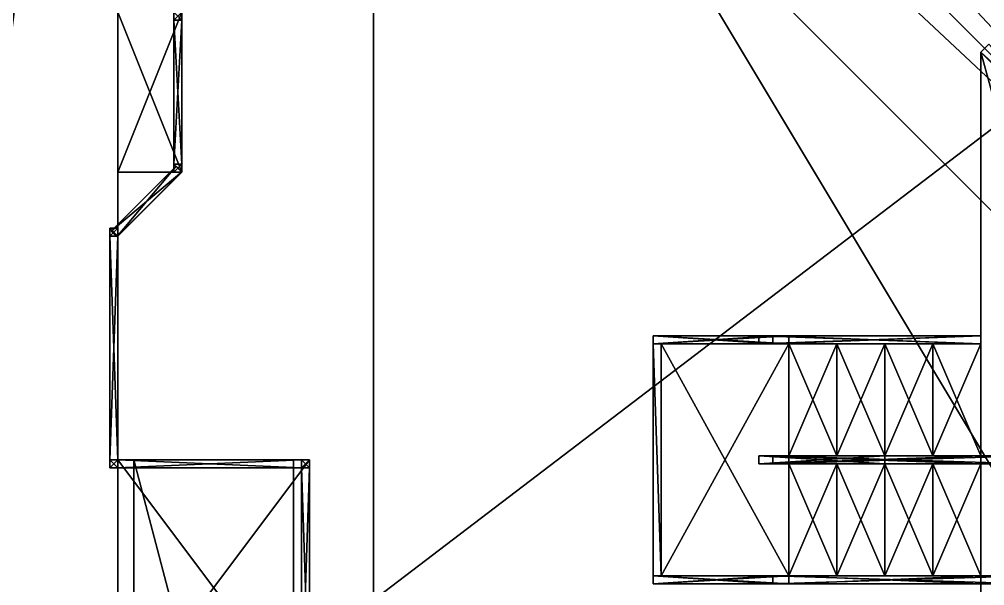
# Model space of a CAD drawing. Extents: x -6144 to 9632, y -5120 to 9632.
# Drawn here: x -1713.3 to -1230, y -2623 to -2339.5 of the extents above; entities that cross this region are included whole.
import ezdxf

# ---------------------------------------------------------------- set-up
doc = ezdxf.new("R2010")
doc.units = 0

msp = doc.modelspace()

# ---------------------------------------------------------------- meshes
at = {"layer": 'OBJECT001', "color": 50}
mesh = msp.add_polyface(dxfattribs=at)
corners = [(-2233, -1429, 4992), (-2233, -1429, -10688), (-2155, -1351, -10688), (-2155, -1351, 4992), (-2155, -3769, 4992), (-2155, -3769, -10688), (-2233, -3691, -10688), (-2233, -3691, 4992), (185, -3691, 4992), (185, -3691, -10688), (107, -3769, -10688), (107, -3769, 4992), (107, -1351, 4992), (107, -1351, -10688), (185, -1429, -10688), (185, -1429, 4992)]
mesh.append_faces([[corners[k] for k in face] for face in [(1, 3, 0), (5, 7, 4), (9, 11, 8), (13, 15, 12), (6, 0, 7), (14, 8, 15), (10, 4, 11), (2, 12, 3), (1, 13, 2), (11, 15, 8)]], dxfattribs={"vtx0": -1})
mesh.append_faces([[corners[k] for k in face] for face in [(1, 5, 10), (1, 10, 9), (1, 9, 14), (1, 14, 13), (11, 7, 0), (11, 0, 3), (11, 3, 12), (11, 12, 15)]], dxfattribs={"vtx0": -1, "vtx2": -1})
mesh.append_faces([[corners[k] for k in face] for face in [(1, 2, 3), (5, 6, 7), (9, 10, 11), (13, 14, 15), (6, 1, 0), (14, 9, 8), (10, 5, 4), (2, 13, 12), (1, 6, 5), (11, 4, 7)]], dxfattribs={"vtx2": -1})
at = {"layer": 'OBJECT1012', "color": 50}
mesh = msp.add_polyface(dxfattribs=at)
corners = [(-1396, -2502, 5236), (-1396, -2502, 5224), (-1396, -2498, 5224), (-1396, -2498, 5236), (-1336, -2498, 5236), (-1336, -2498, 5224), (-1336, -2502, 5224), (-1336, -2502, 5236)]
mesh.append_faces([[corners[k] for k in face] for face in [(1, 3, 0), (5, 7, 4), (6, 0, 7), (2, 4, 3), (1, 5, 2), (3, 7, 0)]], dxfattribs={"vtx0": -1})
mesh.append_faces([[corners[k] for k in face] for face in [(1, 2, 3), (5, 6, 7), (6, 1, 0), (2, 5, 4), (1, 6, 5), (3, 4, 7)]], dxfattribs={"vtx2": -1})
at = {"layer": 'OBJECT1037', "color": 50}
mesh = msp.add_polyface(dxfattribs=at)
corners = [(-1572, -2564, 5316), (-1572, -2564, 5104), (-1572, -2560, 5104), (-1572, -2560, 5316), (-1568, -2560, 5316), (-1568, -2560, 5104), (-1568, -2564, 5104), (-1568, -2564, 5316)]
mesh.append_faces([[corners[k] for k in face] for face in [(1, 3, 0), (5, 7, 4), (6, 0, 7), (2, 4, 3), (1, 5, 2), (3, 7, 0)]], dxfattribs={"vtx0": -1})
mesh.append_faces([[corners[k] for k in face] for face in [(1, 2, 3), (5, 6, 7), (6, 1, 0), (2, 5, 4), (1, 6, 5), (3, 4, 7)]], dxfattribs={"vtx2": -1})
at = {"layer": 'OBJECT1084', "color": 50}
mesh = msp.add_polyface(dxfattribs=at)
corners = [(-1396, -2622, 5236), (-1396, -2622, 5224), (-1396, -2618, 5224), (-1396, -2618, 5236), (-1336, -2618, 5236), (-1336, -2618, 5224), (-1336, -2622, 5224), (-1336, -2622, 5236)]
mesh.append_faces([[corners[k] for k in face] for face in [(1, 3, 0), (5, 7, 4), (6, 0, 7), (2, 4, 3), (1, 5, 2), (3, 7, 0)]], dxfattribs={"vtx0": -1})
mesh.append_faces([[corners[k] for k in face] for face in [(1, 2, 3), (5, 6, 7), (6, 1, 0), (2, 5, 4), (1, 6, 5), (3, 4, 7)]], dxfattribs={"vtx2": -1})
at = {"layer": 'OBJECT1107', "color": 50}
mesh = msp.add_polyface(dxfattribs=at)
corners = [(-1668, -2448, 5280), (-1668, -2560, 5280), (-1664, -2560, 5280), (-1664, -2448, 5280), (-1668, -2560, 5312), (-1668, -2448, 5312), (-1664, -2448, 5312), (-1664, -2560, 5312)]
mesh.append_faces([[corners[k] for k in face] for face in [(1, 3, 0), (5, 7, 4), (0, 4, 1), (2, 6, 3), (1, 7, 2), (3, 5, 0)]], dxfattribs={"vtx0": -1})
mesh.append_faces([[corners[k] for k in face] for face in [(1, 2, 3), (5, 6, 7), (0, 5, 4), (2, 7, 6), (1, 4, 7), (3, 6, 5)]], dxfattribs={"vtx2": -1})
at = {"layer": 'OBJECT1114', "color": 50}
mesh = msp.add_polyface(dxfattribs=at)
corners = [(-1232, -2764, 5296), (-1232, -2356, 5296), (-1232, -2356, 5304), (-1232, -2764, 5304), (-1144, -2444, 5280), (-1144, -2676, 5280), (-1144, -2676, 5288), (-1144, -2444, 5288)]
mesh.append_faces([[corners[k] for k in face] for face in [(1, 3, 0), (5, 7, 4), (0, 4, 1), (2, 6, 3), (1, 7, 2), (5, 3, 6)]], dxfattribs={"vtx0": -1})
mesh.append_faces([[corners[k] for k in face] for face in [(1, 2, 3), (5, 6, 7), (0, 5, 4), (2, 7, 6), (1, 4, 7), (5, 0, 3)]], dxfattribs={"vtx2": -1})
at = {"layer": 'OBJECT1164', "color": 50}
mesh = msp.add_polyface(dxfattribs=at)
corners = [(-1667.355469, -2445.527344, 5356), (-1664.527344, -2448.355469, 5356), (-1632, -2415.824219, 5356), (-1634.828125, -2413, 5356), (-1664.527344, -2448.355469, 5360), (-1667.355469, -2445.527344, 5360), (-1634.832031, -2413, 5360), (-1632, -2415.828125, 5360)]
mesh.append_faces([[corners[k] for k in face] for face in [(1, 3, 0), (5, 7, 4), (2, 6, 3), (0, 4, 1), (1, 7, 2), (3, 5, 0)]], dxfattribs={"vtx0": -1})
mesh.append_faces([[corners[k] for k in face] for face in [(1, 2, 3), (5, 6, 7), (2, 7, 6), (0, 5, 4), (1, 4, 7), (3, 6, 5)]], dxfattribs={"vtx2": -1})
at = {"layer": 'OBJECT1166', "color": 50}
mesh = msp.add_polyface(dxfattribs=at)
corners = [(-1636, -2412, 5104), (-1636, -2416, 5104), (-1632, -2416, 5104), (-1632, -2412, 5104), (-1636, -2416, 5360), (-1636, -2412, 5360), (-1632, -2412, 5360), (-1632, -2416, 5360)]
mesh.append_faces([[corners[k] for k in face] for face in [(1, 3, 0), (5, 7, 4), (0, 4, 1), (2, 6, 3), (1, 7, 2), (3, 5, 0)]], dxfattribs={"vtx0": -1})
mesh.append_faces([[corners[k] for k in face] for face in [(1, 2, 3), (5, 6, 7), (0, 5, 4), (2, 7, 6), (1, 4, 7), (3, 6, 5)]], dxfattribs={"vtx2": -1})
at = {"layer": 'OBJECT1184', "color": 50}
mesh = msp.add_polyface(dxfattribs=at)
corners = [(-1572, -2564, 5280), (-1664, -2564, 5280), (-1664, -2564, 5312), (-1572, -2564, 5312), (-1664, -2560, 5280), (-1572, -2560, 5280), (-1572, -2560, 5312), (-1664, -2560, 5312)]
mesh.append_faces([[corners[k] for k in face] for face in [(1, 3, 0), (5, 7, 4), (4, 0, 5), (2, 6, 3), (1, 7, 2), (5, 3, 6)]], dxfattribs={"vtx0": -1})
mesh.append_faces([[corners[k] for k in face] for face in [(1, 2, 3), (5, 6, 7), (4, 1, 0), (2, 7, 6), (1, 4, 7), (5, 0, 3)]], dxfattribs={"vtx2": -1})
at = {"layer": 'OBJECT1201', "color": 50}
mesh = msp.add_polyface(dxfattribs=at)
corners = [(-1280, -2502, 5272), (-1280, -2558, 5272), (-1256, -2558, 5272), (-1256, -2502, 5272), (-1280, -2558, 5276), (-1280, -2502, 5276), (-1256, -2502, 5276), (-1256, -2558, 5276)]
mesh.append_faces([[corners[k] for k in face] for face in [(1, 3, 0), (5, 7, 4), (0, 4, 1), (2, 6, 3), (1, 7, 2), (3, 5, 0)]], dxfattribs={"vtx0": -1})
mesh.append_faces([[corners[k] for k in face] for face in [(1, 2, 3), (5, 6, 7), (0, 5, 4), (2, 7, 6), (1, 4, 7), (3, 6, 5)]], dxfattribs={"vtx2": -1})
at = {"layer": 'OBJECT1209', "color": 50}
mesh = msp.add_polyface(dxfattribs=at)
corners = [(-1668, -2560, 5316), (-1668, -2560, 5312), (-1668, -2448, 5312), (-1668, -2448, 5316), (-1664, -2448, 5316), (-1664, -2448, 5312), (-1664, -2560, 5312), (-1664, -2560, 5316)]
mesh.append_faces([[corners[k] for k in face] for face in [(1, 3, 0), (5, 7, 4), (6, 0, 7), (2, 4, 3), (1, 5, 2), (3, 7, 0)]], dxfattribs={"vtx0": -1})
mesh.append_faces([[corners[k] for k in face] for face in [(1, 2, 3), (5, 6, 7), (6, 1, 0), (2, 5, 4), (1, 6, 5), (3, 4, 7)]], dxfattribs={"vtx2": -1})
at = {"layer": 'OBJECT1231', "color": 50}
mesh = msp.add_polyface(dxfattribs=at)
corners = [(-1392, -2618, 5232), (-1392, -2618, 5228), (-1392, -2502, 5228), (-1392, -2502, 5232), (-1328, -2502, 5232), (-1328, -2502, 5228), (-1328, -2618, 5228), (-1328, -2618, 5232)]
mesh.append_faces([[corners[k] for k in face] for face in [(1, 3, 0), (5, 7, 4), (6, 0, 7), (2, 4, 3), (1, 5, 2), (3, 7, 0)]], dxfattribs={"vtx0": -1})
mesh.append_faces([[corners[k] for k in face] for face in [(1, 2, 3), (5, 6, 7), (6, 1, 0), (2, 5, 4), (1, 6, 5), (3, 4, 7)]], dxfattribs={"vtx2": -1})
at = {"layer": 'OBJECT1234', "color": 50}
mesh = msp.add_polyface(dxfattribs=at)
corners = [(-1664, -2564, 5316), (-1664, -2564, 5312), (-1664, -2560, 5312), (-1664, -2560, 5316), (-1572, -2560, 5316), (-1572, -2560, 5312), (-1572, -2564, 5312), (-1572, -2564, 5316)]
mesh.append_faces([[corners[k] for k in face] for face in [(1, 3, 0), (5, 7, 4), (6, 0, 7), (2, 4, 3), (1, 5, 2), (3, 7, 0)]], dxfattribs={"vtx0": -1})
mesh.append_faces([[corners[k] for k in face] for face in [(1, 2, 3), (5, 6, 7), (6, 1, 0), (2, 5, 4), (1, 6, 5), (3, 4, 7)]], dxfattribs={"vtx2": -1})
at = {"layer": 'OBJECT1283', "color": 50}
mesh = msp.add_polyface(dxfattribs=at)
corners = [(-1304, -2558, 5260), (-1304, -2558, 5256), (-1304, -2502, 5256), (-1304, -2502, 5260), (-1280, -2502, 5260), (-1280, -2502, 5256), (-1280, -2558, 5256), (-1280, -2558, 5260)]
mesh.append_faces([[corners[k] for k in face] for face in [(1, 3, 0), (5, 7, 4), (6, 0, 7), (2, 4, 3), (1, 5, 2), (3, 7, 0)]], dxfattribs={"vtx0": -1})
mesh.append_faces([[corners[k] for k in face] for face in [(1, 2, 3), (5, 6, 7), (6, 1, 0), (2, 5, 4), (1, 6, 5), (3, 4, 7)]], dxfattribs={"vtx2": -1})
at = {"layer": 'OBJECT1332', "color": 50}
mesh = msp.add_polyface(dxfattribs=at)
corners = [(-1336, -2562, 5236), (-1336, -2562, 5224), (-1336, -2558, 5224), (-1336, -2558, 5236), (-1208, -2558, 5148), (-1208, -2558, 5136), (-1208, -2562, 5136), (-1208, -2562, 5148)]
mesh.append_faces([[corners[k] for k in face] for face in [(1, 3, 0), (5, 7, 4), (6, 0, 7), (2, 4, 3), (1, 5, 2), (3, 7, 0)]], dxfattribs={"vtx0": -1})
mesh.append_faces([[corners[k] for k in face] for face in [(1, 2, 3), (5, 6, 7), (6, 1, 0), (2, 5, 4), (1, 6, 5), (3, 4, 7)]], dxfattribs={"vtx2": -1})
at = {"layer": 'OBJECT1363', "color": 50}
mesh = msp.add_polyface(dxfattribs=at)
corners = [(-1668, -2448, 5360), (-1668, -2448, 5104), (-1668, -2444, 5104), (-1668, -2444, 5360), (-1664, -2444, 5360), (-1664, -2444, 5104), (-1664, -2448, 5104), (-1664, -2448, 5360)]
mesh.append_faces([[corners[k] for k in face] for face in [(1, 3, 0), (5, 7, 4), (6, 0, 7), (2, 4, 3), (1, 5, 2), (3, 7, 0)]], dxfattribs={"vtx0": -1})
mesh.append_faces([[corners[k] for k in face] for face in [(1, 2, 3), (5, 6, 7), (6, 1, 0), (2, 5, 4), (1, 6, 5), (3, 4, 7)]], dxfattribs={"vtx2": -1})
at = {"layer": 'OBJECT1376', "color": 50}
mesh = msp.add_polyface(dxfattribs=at)
corners = [(-1256, -2618, 5168), (-1256, -2618, 5164), (-1256, -2562, 5164), (-1256, -2562, 5168), (-1232, -2562, 5168), (-1232, -2562, 5164), (-1232, -2618, 5164), (-1232, -2618, 5168)]
mesh.append_faces([[corners[k] for k in face] for face in [(1, 3, 0), (5, 7, 4), (6, 0, 7), (2, 4, 3), (1, 5, 2), (3, 7, 0)]], dxfattribs={"vtx0": -1})
mesh.append_faces([[corners[k] for k in face] for face in [(1, 2, 3), (5, 6, 7), (6, 1, 0), (2, 5, 4), (1, 6, 5), (3, 4, 7)]], dxfattribs={"vtx2": -1})
at = {"layer": 'OBJECT1388', "color": 50}
mesh = msp.add_polyface(dxfattribs=at)
corners = [(-1208, -2618, 5148), (-1208, -2618, 5136), (-1208, -2622, 5136), (-1208, -2622, 5148), (-1336, -2622, 5224), (-1336, -2622, 5236), (-1336, -2618, 5224), (-1336, -2618, 5236)]
mesh.append_faces([[corners[k] for k in face] for face in [(1, 3, 0), (2, 5, 3), (1, 7, 6), (2, 6, 4), (0, 5, 7), (4, 7, 5)]], dxfattribs={"vtx0": -1})
mesh.append_faces([[corners[k] for k in face] for face in [(1, 2, 3), (2, 4, 5), (1, 0, 7), (2, 1, 6), (0, 3, 5), (4, 6, 7)]], dxfattribs={"vtx2": -1})
at = {"layer": 'OBJECT1399', "color": 50}
mesh = msp.add_polyface(dxfattribs=at)
corners = [(-1667.355469, -2445.527344, 5312), (-1664.527344, -2448.355469, 5312), (-1632, -2415.824219, 5312), (-1634.828125, -2413, 5312), (-1664.527344, -2448.355469, 5316), (-1667.355469, -2445.527344, 5316), (-1634.832031, -2413, 5316), (-1632, -2415.828125, 5316)]
mesh.append_faces([[corners[k] for k in face] for face in [(1, 3, 0), (5, 7, 4), (2, 6, 3), (0, 4, 1), (1, 7, 2), (3, 5, 0)]], dxfattribs={"vtx0": -1})
mesh.append_faces([[corners[k] for k in face] for face in [(1, 2, 3), (5, 6, 7), (2, 7, 6), (0, 5, 4), (1, 4, 7), (3, 6, 5)]], dxfattribs={"vtx2": -1})
at = {"layer": 'OBJECT1418', "color": 50}
mesh = msp.add_polyface(dxfattribs=at)
corners = [(-1256, -2618, 5180), (-1280, -2618, 5180), (-1280, -2618, 5184), (-1256, -2618, 5184), (-1280, -2562, 5180), (-1256, -2562, 5180), (-1256, -2562, 5184), (-1280, -2562, 5184)]
mesh.append_faces([[corners[k] for k in face] for face in [(1, 3, 0), (5, 7, 4), (4, 0, 5), (2, 6, 3), (1, 7, 2), (5, 3, 6)]], dxfattribs={"vtx0": -1})
mesh.append_faces([[corners[k] for k in face] for face in [(1, 2, 3), (5, 6, 7), (4, 1, 0), (2, 7, 6), (1, 4, 7), (5, 0, 3)]], dxfattribs={"vtx2": -1})
at = {"layer": 'OBJECT1427', "color": 50}
mesh = msp.add_polyface(dxfattribs=at)
corners = [(-1667.355469, -2445.527344, 5280), (-1664.527344, -2448.355469, 5280), (-1632, -2415.824219, 5280), (-1634.828125, -2413, 5280), (-1664.527344, -2448.355469, 5312), (-1667.355469, -2445.527344, 5312), (-1634.832031, -2413, 5312), (-1632, -2415.828125, 5312)]
mesh.append_faces([[corners[k] for k in face] for face in [(1, 3, 0), (5, 7, 4), (2, 6, 3), (0, 4, 1), (1, 7, 2), (3, 5, 0)]], dxfattribs={"vtx0": -1})
mesh.append_faces([[corners[k] for k in face] for face in [(1, 2, 3), (5, 6, 7), (2, 7, 6), (0, 5, 4), (1, 4, 7), (3, 6, 5)]], dxfattribs={"vtx2": -1})
at = {"layer": 'OBJECT1486', "color": 50}
mesh = msp.add_polyface(dxfattribs=at)
corners = [(-1256, -2558, 5292), (-1256, -2558, 5288), (-1256, -2502, 5288), (-1256, -2502, 5292), (-1232, -2502, 5292), (-1232, -2502, 5288), (-1232, -2558, 5288), (-1232, -2558, 5292)]
mesh.append_faces([[corners[k] for k in face] for face in [(1, 3, 0), (5, 7, 4), (6, 0, 7), (2, 4, 3), (1, 5, 2), (3, 7, 0)]], dxfattribs={"vtx0": -1})
mesh.append_faces([[corners[k] for k in face] for face in [(1, 2, 3), (5, 6, 7), (6, 1, 0), (2, 5, 4), (1, 6, 5), (3, 4, 7)]], dxfattribs={"vtx2": -1})
at = {"layer": 'OBJECT1509', "color": 50}
mesh = msp.add_polyface(dxfattribs=at)
corners = [(-1572, -2684, 5312), (-1572, -2684, 5280), (-1572, -2564, 5280), (-1572, -2564, 5312), (-1568, -2564, 5312), (-1568, -2564, 5280), (-1568, -2684, 5280), (-1568, -2684, 5312)]
mesh.append_faces([[corners[k] for k in face] for face in [(1, 3, 0), (5, 7, 4), (6, 0, 7), (2, 4, 3), (1, 5, 2), (3, 7, 0)]], dxfattribs={"vtx0": -1})
mesh.append_faces([[corners[k] for k in face] for face in [(1, 2, 3), (5, 6, 7), (6, 1, 0), (2, 5, 4), (1, 6, 5), (3, 4, 7)]], dxfattribs={"vtx2": -1})
at = {"layer": 'OBJECT1548', "color": 50}
mesh = msp.add_polyface(dxfattribs=at)
corners = [(-1632, -2340, 5316), (-1632, -2340, 5312), (-1632, -2412, 5312), (-1632, -2412, 5316), (-1636, -2412, 5312), (-1636, -2412, 5316), (-1636, -2340, 5312), (-1636, -2340, 5316)]
mesh.append_faces([[corners[k] for k in face] for face in [(1, 3, 0), (2, 5, 3), (1, 7, 6), (2, 6, 4), (0, 5, 7), (4, 7, 5)]], dxfattribs={"vtx0": -1})
mesh.append_faces([[corners[k] for k in face] for face in [(1, 2, 3), (2, 4, 5), (1, 0, 7), (2, 1, 6), (0, 3, 5), (4, 6, 7)]], dxfattribs={"vtx2": -1})
at = {"layer": 'OBJECT1560', "color": 50}
mesh = msp.add_polyface(dxfattribs=at)
corners = [(-1636, -2340, 5360), (-1636, -2340, 5104), (-1636, -2336, 5104), (-1636, -2336, 5360), (-1632, -2336, 5360), (-1632, -2336, 5104), (-1632, -2340, 5104), (-1632, -2340, 5360)]
mesh.append_faces([[corners[k] for k in face] for face in [(1, 3, 0), (5, 7, 4), (6, 0, 7), (2, 4, 3), (1, 5, 2), (3, 7, 0)]], dxfattribs={"vtx0": -1})
mesh.append_faces([[corners[k] for k in face] for face in [(1, 2, 3), (5, 6, 7), (6, 1, 0), (2, 5, 4), (1, 6, 5), (3, 4, 7)]], dxfattribs={"vtx2": -1})
at = {"layer": 'OBJECT1578', "color": 50}
mesh = msp.add_polyface(dxfattribs=at)
corners = [(-1232, -2498, 5304), (-1232, -2498, 5296), (-1232, -2502, 5296), (-1232, -2502, 5304), (-1336, -2502, 5224), (-1336, -2502, 5236), (-1336, -2498, 5224), (-1336, -2498, 5236)]
mesh.append_faces([[corners[k] for k in face] for face in [(1, 3, 0), (2, 5, 3), (1, 7, 6), (0, 5, 7), (2, 6, 4), (4, 7, 5)]], dxfattribs={"vtx0": -1})
mesh.append_faces([[corners[k] for k in face] for face in [(1, 2, 3), (2, 4, 5), (1, 0, 7), (0, 3, 5), (2, 1, 6), (4, 6, 7)]], dxfattribs={"vtx2": -1})
at = {"layer": 'OBJECT1610', "color": 50}
mesh = msp.add_polyface(dxfattribs=at)
corners = [(-1572, -2684, 5316), (-1572, -2684, 5312), (-1572, -2564, 5312), (-1572, -2564, 5316), (-1568, -2564, 5316), (-1568, -2564, 5312), (-1568, -2684, 5312), (-1568, -2684, 5316)]
mesh.append_faces([[corners[k] for k in face] for face in [(1, 3, 0), (5, 7, 4), (6, 0, 7), (2, 4, 3), (1, 5, 2), (3, 7, 0)]], dxfattribs={"vtx0": -1})
mesh.append_faces([[corners[k] for k in face] for face in [(1, 2, 3), (5, 6, 7), (6, 1, 0), (2, 5, 4), (1, 6, 5), (3, 4, 7)]], dxfattribs={"vtx2": -1})
at = {"layer": 'OBJECT1649', "color": 50}
mesh = msp.add_polyface(dxfattribs=at)
corners = [(-1668, -2564, 5316), (-1668, -2564, 5104), (-1668, -2560, 5104), (-1668, -2560, 5316), (-1664, -2560, 5316), (-1664, -2560, 5104), (-1664, -2564, 5104), (-1664, -2564, 5316)]
mesh.append_faces([[corners[k] for k in face] for face in [(1, 3, 0), (5, 7, 4), (6, 0, 7), (2, 4, 3), (1, 5, 2), (3, 7, 0)]], dxfattribs={"vtx0": -1})
mesh.append_faces([[corners[k] for k in face] for face in [(1, 2, 3), (5, 6, 7), (6, 1, 0), (2, 5, 4), (1, 6, 5), (3, 4, 7)]], dxfattribs={"vtx2": -1})
at = {"layer": 'OBJECT1652', "color": 50}
mesh = msp.add_polyface(dxfattribs=at)
corners = [(-1328, -2558, 5244), (-1328, -2558, 5240), (-1328, -2502, 5240), (-1328, -2502, 5244), (-1304, -2502, 5244), (-1304, -2502, 5240), (-1304, -2558, 5240), (-1304, -2558, 5244)]
mesh.append_faces([[corners[k] for k in face] for face in [(1, 3, 0), (5, 7, 4), (6, 0, 7), (2, 4, 3), (1, 5, 2), (3, 7, 0)]], dxfattribs={"vtx0": -1})
mesh.append_faces([[corners[k] for k in face] for face in [(1, 2, 3), (5, 6, 7), (6, 1, 0), (2, 5, 4), (1, 6, 5), (3, 4, 7)]], dxfattribs={"vtx2": -1})
at = {"layer": 'OBJECT1663', "color": 50}
mesh = msp.add_polyface(dxfattribs=at)
corners = [(-1304, -2618, 5200), (-1304, -2618, 5196), (-1304, -2562, 5196), (-1304, -2562, 5200), (-1280, -2562, 5200), (-1280, -2562, 5196), (-1280, -2618, 5196), (-1280, -2618, 5200)]
mesh.append_faces([[corners[k] for k in face] for face in [(1, 3, 0), (5, 7, 4), (6, 0, 7), (2, 4, 3), (1, 5, 2), (3, 7, 0)]], dxfattribs={"vtx0": -1})
mesh.append_faces([[corners[k] for k in face] for face in [(1, 2, 3), (5, 6, 7), (6, 1, 0), (2, 5, 4), (1, 6, 5), (3, 4, 7)]], dxfattribs={"vtx2": -1})
at = {"layer": 'OBJECT1665', "color": 50}
mesh = msp.add_polyface(dxfattribs=at)
corners = [(-1336, -2562, 5236), (-1336, -2562, 5224), (-1336, -2558, 5224), (-1336, -2558, 5236), (-1232, -2558, 5304), (-1232, -2558, 5296), (-1232, -2562, 5296), (-1232, -2562, 5304)]
mesh.append_faces([[corners[k] for k in face] for face in [(1, 3, 0), (5, 7, 4), (6, 0, 7), (2, 4, 3), (3, 7, 0), (1, 5, 2)]], dxfattribs={"vtx0": -1})
mesh.append_faces([[corners[k] for k in face] for face in [(1, 2, 3), (5, 6, 7), (6, 1, 0), (2, 5, 4), (3, 4, 7), (1, 6, 5)]], dxfattribs={"vtx2": -1})
at = {"layer": 'OBJECT181', "color": 50}
mesh = msp.add_polyface(dxfattribs=at)
corners = [(-2304, -1280, -11360), (2304, -1280, -11360), (2304, -1280, -11328), (-2304, -1280, -11328), (-2304, -4224, -11360), (2304, -4224, -11360), (-2304, -4224, -11328), (2304, -4224, -11328)]
mesh.append_faces([[corners[k] for k in face] for face in [(1, 3, 0), (0, 5, 1), (3, 7, 6), (0, 6, 4), (1, 7, 2), (4, 7, 5)]], dxfattribs={"vtx0": -1})
mesh.append_faces([[corners[k] for k in face] for face in [(1, 2, 3), (0, 4, 5), (3, 2, 7), (0, 3, 6), (1, 5, 7), (4, 6, 7)]], dxfattribs={"vtx2": -1})
at = {"layer": 'OBJECT353', "color": 50}
mesh = msp.add_polyface(dxfattribs=at)
corners = [(-1536, -3072, 5104), (-1536, -2048, 5104), (-1152, -2432, 5168), (-1152, -2688, 5168), (-896, -2688, 5168), (-896, -2432, 5168), (-512, -2048, 5104), (-512, -3072, 5104)]
mesh.append_faces([[corners[k] for k in face] for face in [(1, 3, 0), (5, 7, 4), (0, 6, 1), (2, 4, 3), (3, 7, 0), (5, 1, 6)]], dxfattribs={"vtx0": -1})
mesh.append_faces([[corners[k] for k in face] for face in [(1, 2, 3), (5, 6, 7), (0, 7, 6), (2, 5, 4), (3, 4, 7), (5, 2, 1)]], dxfattribs={"vtx2": -1})
at = {"layer": 'OBJECT354', "color": 50}
mesh = msp.add_polyface(dxfattribs=at)
corners = [(-2155, -3691, 5104), (-2155, -3691, 4992), (-2155, -1429, 4992), (-2155, -1429, 5104), (107, -1429, 5104), (107, -1429, 4992), (107, -3691, 4992), (107, -3691, 5104)]
mesh.append_faces([[corners[k] for k in face] for face in [(1, 3, 0), (5, 7, 4), (6, 0, 7), (2, 4, 3), (1, 5, 2), (3, 7, 0)]], dxfattribs={"vtx0": -1})
mesh.append_faces([[corners[k] for k in face] for face in [(1, 2, 3), (5, 6, 7), (6, 1, 0), (2, 5, 4), (1, 6, 5), (3, 4, 7)]], dxfattribs={"vtx2": -1})
at = {"layer": 'OBJECT355', "color": 50}
mesh = msp.add_polyface(dxfattribs=at)
corners = [(-6144, -5120, 9664), (-6144, -5120, 9408), (-6144, 3840, 9408), (-6144, 3840, 9664), (2560, 3840, 9664), (2560, 3840, 9408), (2560, -5120, 9408), (2560, -5120, 9664)]
mesh.append_faces([[corners[k] for k in face] for face in [(1, 3, 0), (5, 7, 4), (6, 0, 7), (2, 4, 3), (1, 5, 2), (3, 7, 0)]], dxfattribs={"vtx0": -1})
mesh.append_faces([[corners[k] for k in face] for face in [(1, 2, 3), (5, 6, 7), (6, 1, 0), (2, 5, 4), (1, 6, 5), (3, 4, 7)]], dxfattribs={"vtx2": -1})
at = {"layer": 'OBJECT356', "color": 50}
mesh = msp.add_polyface(dxfattribs=at)
corners = [(2560, -5120, -11616), (-6144, -5120, -11616), (-6144, -5120, -11360), (2560, -5120, -11360), (-6144, 3840, -11616), (2560, 3840, -11616), (2560, 3840, -11360), (-6144, 3840, -11360)]
mesh.append_faces([[corners[k] for k in face] for face in [(1, 3, 0), (5, 7, 4), (4, 0, 5), (2, 6, 3), (1, 7, 2), (5, 3, 6)]], dxfattribs={"vtx0": -1})
mesh.append_faces([[corners[k] for k in face] for face in [(1, 2, 3), (5, 6, 7), (4, 1, 0), (2, 7, 6), (1, 4, 7), (5, 0, 3)]], dxfattribs={"vtx2": -1})
at = {"layer": 'OBJECT541', "color": 50}
mesh = msp.add_polyface(dxfattribs=at)
corners = [(-1664, -2688, 5280), (-1664, -2688, 5272), (-1664, -2560, 5272), (-1664, -2560, 5280), (-1568, -2560, 5280), (-1568, -2560, 5272), (-1568, -2688, 5272), (-1568, -2688, 5280)]
mesh.append_faces([[corners[k] for k in face] for face in [(1, 3, 0), (5, 7, 4), (6, 0, 7), (2, 4, 3), (1, 5, 2), (3, 7, 0)]], dxfattribs={"vtx0": -1})
mesh.append_faces([[corners[k] for k in face] for face in [(1, 2, 3), (5, 6, 7), (6, 1, 0), (2, 5, 4), (1, 6, 5), (3, 4, 7)]], dxfattribs={"vtx2": -1})
at = {"layer": 'OBJECT542', "color": 50}
mesh = msp.add_polyface(dxfattribs=at)
corners = [(-1664, -2416, 5272), (-1664, -2448, 5272), (-1632, -2416, 5272), (-1632, -2416, 5280), (-1664, -2448, 5280), (-1664, -2416, 5280)]
mesh.append_faces([[corners[k] for k in face] for face in [(1, 2, 0), (4, 5, 3)]])
mesh.append_faces([[corners[k] for k in face] for face in [(1, 3, 2), (0, 4, 1), (2, 5, 0)]], dxfattribs={"vtx0": -1})
mesh.append_faces([[corners[k] for k in face] for face in [(1, 4, 3), (0, 5, 4), (2, 3, 5)]], dxfattribs={"vtx2": -1})
at = {"layer": 'OBJECT543', "color": 50}
mesh = msp.add_polyface(dxfattribs=at)
corners = [(-1664, -2416, 5280), (-1664, -2416, 5272), (-1664, -2336, 5272), (-1664, -2336, 5280), (-1632, -2336, 5280), (-1632, -2336, 5272), (-1632, -2416, 5272), (-1632, -2416, 5280)]
mesh.append_faces([[corners[k] for k in face] for face in [(1, 3, 0), (5, 7, 4), (6, 0, 7), (2, 4, 3), (1, 5, 2), (3, 7, 0)]], dxfattribs={"vtx0": -1})
mesh.append_faces([[corners[k] for k in face] for face in [(1, 2, 3), (5, 6, 7), (6, 1, 0), (2, 5, 4), (1, 6, 5), (3, 4, 7)]], dxfattribs={"vtx2": -1})
at = {"layer": 'OBJECT563', "color": 50}
mesh = msp.add_polyface(dxfattribs=at)
corners = [(-1824, -3200, 5280), (-1824, -3200, 5272), (-1824, -1920, 5272), (-1824, -1920, 5280), (-1664, -1920, 5280), (-1664, -1920, 5272), (-1664, -3200, 5272), (-1664, -3200, 5280)]
mesh.append_faces([[corners[k] for k in face] for face in [(1, 3, 0), (5, 7, 4), (6, 0, 7), (2, 4, 3), (1, 5, 2), (3, 7, 0)]], dxfattribs={"vtx0": -1})
mesh.append_faces([[corners[k] for k in face] for face in [(1, 2, 3), (5, 6, 7), (6, 1, 0), (2, 5, 4), (1, 6, 5), (3, 4, 7)]], dxfattribs={"vtx2": -1})
at = {"layer": 'OBJECT597', "color": 50}
mesh = msp.add_polyface(dxfattribs=at)
corners = [(-1232, -2498, 5361), (-1232, -2498, 5302), (-1232, -2502, 5302), (-1232, -2502, 5361), (-1343, -2502, 5224), (-1343, -2502, 5283), (-1343, -2498, 5224), (-1343, -2498, 5283)]
mesh.append_faces([[corners[k] for k in face] for face in [(1, 3, 0), (2, 5, 3), (1, 7, 6), (2, 6, 4), (0, 5, 7), (4, 7, 5)]], dxfattribs={"vtx0": -1})
mesh.append_faces([[corners[k] for k in face] for face in [(1, 2, 3), (2, 4, 5), (1, 0, 7), (2, 1, 6), (0, 3, 5), (4, 6, 7)]], dxfattribs={"vtx2": -1})
at = {"layer": 'OBJECT598', "color": 50}
mesh = msp.add_polyface(dxfattribs=at)
corners = [(-1343, -2562, 5283), (-1343, -2562, 5224), (-1343, -2558, 5224), (-1343, -2558, 5283), (-1232, -2558, 5361), (-1232, -2558, 5302), (-1232, -2562, 5302), (-1232, -2562, 5361)]
mesh.append_faces([[corners[k] for k in face] for face in [(1, 3, 0), (5, 7, 4), (6, 0, 7), (2, 4, 3), (1, 5, 2), (3, 7, 0)]], dxfattribs={"vtx0": -1})
mesh.append_faces([[corners[k] for k in face] for face in [(1, 2, 3), (5, 6, 7), (6, 1, 0), (2, 5, 4), (1, 6, 5), (3, 4, 7)]], dxfattribs={"vtx2": -1})
at = {"layer": 'OBJECT599', "color": 50}
mesh = msp.add_polyface(dxfattribs=at)
corners = [(-1328, -2498, 5281), (-1328, -2498, 5224), (-1328, -2502, 5224), (-1328, -2502, 5281), (-1396, -2502, 5224), (-1396, -2502, 5281), (-1396, -2498, 5224), (-1396, -2498, 5281)]
mesh.append_faces([[corners[k] for k in face] for face in [(1, 3, 0), (2, 5, 3), (1, 7, 6), (2, 6, 4), (0, 5, 7), (4, 7, 5)]], dxfattribs={"vtx0": -1})
mesh.append_faces([[corners[k] for k in face] for face in [(1, 2, 3), (2, 4, 5), (1, 0, 7), (2, 1, 6), (0, 3, 5), (4, 6, 7)]], dxfattribs={"vtx2": -1})
at = {"layer": 'OBJECT600', "color": 50}
mesh = msp.add_polyface(dxfattribs=at)
corners = [(-1396, -2622, 5281), (-1396, -2622, 5224), (-1396, -2618, 5224), (-1396, -2618, 5281), (-1328, -2618, 5281), (-1328, -2618, 5224), (-1328, -2622, 5224), (-1328, -2622, 5281)]
mesh.append_faces([[corners[k] for k in face] for face in [(1, 3, 0), (5, 7, 4), (6, 0, 7), (2, 4, 3), (1, 5, 2), (3, 7, 0)]], dxfattribs={"vtx0": -1})
mesh.append_faces([[corners[k] for k in face] for face in [(1, 2, 3), (5, 6, 7), (6, 1, 0), (2, 5, 4), (1, 6, 5), (3, 4, 7)]], dxfattribs={"vtx2": -1})
at = {"layer": 'OBJECT601', "color": 50}
mesh = msp.add_polyface(dxfattribs=at)
corners = [(-1328, -2618, 5218), (-1328, -2622, 5218), (-1232, -2622, 5154), (-1232, -2618, 5154), (-1328, -2622, 5281), (-1328, -2618, 5281), (-1232, -2618, 5217), (-1232, -2622, 5217)]
mesh.append_faces([[corners[k] for k in face] for face in [(1, 3, 0), (5, 7, 4), (0, 4, 1), (2, 6, 3), (1, 7, 2), (3, 5, 0)]], dxfattribs={"vtx0": -1})
mesh.append_faces([[corners[k] for k in face] for face in [(1, 2, 3), (5, 6, 7), (0, 5, 4), (2, 7, 6), (1, 4, 7), (3, 6, 5)]], dxfattribs={"vtx2": -1})
at = {"layer": 'OBJECT602', "color": 50}
mesh = msp.add_polyface(dxfattribs=at)
corners = [(-1280, -2558, 5264), (-1280, -2558, 5194), (-1280, -2562, 5194), (-1280, -2562, 5264), (-1343, -2562, 5224), (-1343, -2558, 5224)]
mesh.append_faces([[corners[k] for k in face] for face in [(2, 4, 3), (1, 0, 5)]])
mesh.append_faces([[corners[k] for k in face] for face in [(1, 3, 0), (2, 5, 4), (0, 4, 5)]], dxfattribs={"vtx0": -1})
mesh.append_faces([[corners[k] for k in face] for face in [(1, 2, 3), (2, 1, 5), (0, 3, 4)]], dxfattribs={"vtx2": -1})
at = {"layer": 'OBJECT734', "color": 50}
mesh = msp.add_polyface(dxfattribs=at)
corners = [(-5888, -4864, -320), (-5888, -4864, -576), (-5888, 3584, -576), (-5888, 3584, -320), (2304, 3584, -320), (2304, 3584, -576), (2304, -4864, -576), (2304, -4864, -320)]
mesh.append_faces([[corners[k] for k in face] for face in [(1, 3, 0), (5, 7, 4), (6, 0, 7), (2, 4, 3), (1, 5, 2), (3, 7, 0)]], dxfattribs={"vtx0": -1})
mesh.append_faces([[corners[k] for k in face] for face in [(1, 2, 3), (5, 6, 7), (6, 1, 0), (2, 5, 4), (1, 6, 5), (3, 4, 7)]], dxfattribs={"vtx2": -1})
at = {"layer": 'OBJECT822', "color": 50}
mesh = msp.add_polyface(dxfattribs=at)
corners = [(-1667.359375, -2445.53125, 5316), (-1664.527344, -2448.363281, 5316), (-1632, -2415.832031, 5316), (-1634.832153, -2413, 5316), (-1664.53125, -2448.355469, 5356), (-1667.357544, -2445.529297, 5356), (-1634.828125, -2413, 5356), (-1632, -2415.828125, 5356)]
mesh.append_faces([[corners[k] for k in face] for face in [(1, 3, 0), (5, 7, 4), (2, 6, 3), (0, 4, 1), (1, 7, 2), (3, 5, 0)]], dxfattribs={"vtx0": -1})
mesh.append_faces([[corners[k] for k in face] for face in [(1, 2, 3), (5, 6, 7), (2, 7, 6), (0, 5, 4), (1, 4, 7), (3, 6, 5)]], dxfattribs={"vtx2": -1})
at = {"layer": 'OBJECT823', "color": 50}
mesh = msp.add_polyface(dxfattribs=at)
corners = [(-1632, -2340, 5356), (-1632, -2340, 5316), (-1632, -2412, 5316), (-1632, -2412, 5356), (-1636, -2412, 5316), (-1636, -2412, 5356), (-1636, -2340, 5316), (-1636, -2340, 5356)]
mesh.append_faces([[corners[k] for k in face] for face in [(1, 3, 0), (2, 5, 3), (1, 7, 6), (2, 6, 4), (0, 5, 7), (4, 7, 5)]], dxfattribs={"vtx0": -1})
mesh.append_faces([[corners[k] for k in face] for face in [(1, 2, 3), (2, 4, 5), (1, 0, 7), (2, 1, 6), (0, 3, 5), (4, 6, 7)]], dxfattribs={"vtx2": -1})
at = {"layer": 'OBJECT854', "color": 50}
mesh = msp.add_polyface(dxfattribs=at)
corners = [(-1656, -2560, 5208), (-1576, -2560, 5208), (-1576, -2560, 5389), (-1656, -2560, 5389), (-1656, -2864, 5208), (-1576, -2864, 5208), (-1656, -2864, 5389), (-1576, -2864, 5389)]
mesh.append_faces([[corners[k] for k in face] for face in [(1, 3, 0), (0, 5, 1), (3, 7, 6), (0, 6, 4), (1, 7, 2), (4, 7, 5)]], dxfattribs={"vtx0": -1})
mesh.append_faces([[corners[k] for k in face] for face in [(1, 2, 3), (0, 4, 5), (3, 2, 7), (0, 3, 6), (1, 5, 7), (4, 6, 7)]], dxfattribs={"vtx2": -1})
at = {"layer": 'OBJECT864', "color": 50}
mesh = msp.add_polyface(dxfattribs=at)
corners = [(-2368, -3264, -11263.597656), (-2368, -3264, -11327.597656), (-2368, -1216, -11327.597656), (-2368, -1216, -11263.599609), (320, -1216, -11263.597656), (320, -1216, -11327.597656), (320, -3264, -11327.597656), (320, -3264, -11263.599609)]
mesh.append_faces([[corners[k] for k in face] for face in [(1, 3, 0), (5, 7, 4), (6, 0, 7), (2, 4, 3), (1, 5, 2), (3, 7, 0)]], dxfattribs={"vtx0": -1})
mesh.append_faces([[corners[k] for k in face] for face in [(1, 2, 3), (5, 6, 7), (6, 1, 0), (2, 5, 4), (1, 6, 5), (3, 4, 7)]], dxfattribs={"vtx2": -1})
at = {"layer": 'OBJECT902', "color": 50}
mesh = msp.add_polyface(dxfattribs=at)
corners = [(-4608, -3584, -10496), (-4608, -3584, -11336), (-4608, 2816, -11336), (-4608, 2816, -10496), (256, 2816, -10496), (256, 2816, -11336), (256, -3584, -11336), (256, -3584, -10496)]
mesh.append_faces([[corners[k] for k in face] for face in [(1, 3, 0), (5, 7, 4), (6, 0, 7), (2, 4, 3), (1, 5, 2), (3, 7, 0)]], dxfattribs={"vtx0": -1})
mesh.append_faces([[corners[k] for k in face] for face in [(1, 2, 3), (5, 6, 7), (6, 1, 0), (2, 5, 4), (1, 6, 5), (3, 4, 7)]], dxfattribs={"vtx2": -1})
at = {"layer": 'OBJECT910', "color": 50}
mesh = msp.add_polyface(dxfattribs=at)
corners = [(-1396, -2502, 5224), (-1392, -2502, 5224), (-1392, -2502, 5236), (-1396, -2502, 5236), (-1396, -2618, 5224), (-1392, -2618, 5224), (-1396, -2618, 5236), (-1392, -2618, 5236)]
mesh.append_faces([[corners[k] for k in face] for face in [(1, 3, 0), (0, 5, 1), (3, 7, 6), (0, 6, 4), (1, 7, 2), (4, 7, 5)]], dxfattribs={"vtx0": -1})
mesh.append_faces([[corners[k] for k in face] for face in [(1, 2, 3), (0, 4, 5), (3, 2, 7), (0, 3, 6), (1, 5, 7), (4, 6, 7)]], dxfattribs={"vtx2": -1})
at = {"layer": 'OBJECT935', "color": 50}
mesh = msp.add_polyface(dxfattribs=at)
corners = [(-1328, -2618, 5216), (-1328, -2618, 5212), (-1328, -2562, 5212), (-1328, -2562, 5216), (-1304, -2562, 5216), (-1304, -2562, 5212), (-1304, -2618, 5212), (-1304, -2618, 5216)]
mesh.append_faces([[corners[k] for k in face] for face in [(1, 3, 0), (5, 7, 4), (6, 0, 7), (2, 4, 3), (1, 5, 2), (3, 7, 0)]], dxfattribs={"vtx0": -1})
mesh.append_faces([[corners[k] for k in face] for face in [(1, 2, 3), (5, 6, 7), (6, 1, 0), (2, 5, 4), (1, 6, 5), (3, 4, 7)]], dxfattribs={"vtx2": -1})
at = {"layer": 'OBJECT936', "color": 50}
mesh = msp.add_polyface(dxfattribs=at)
corners = [(-1636, -2412, 5312), (-1636, -2340, 5312), (-1632, -2340, 5312), (-1632, -2412, 5312), (-1636, -2340, 5280), (-1636, -2412, 5280), (-1632, -2412, 5280), (-1632, -2340, 5280)]
mesh.append_faces([[corners[k] for k in face] for face in [(1, 3, 0), (1, 5, 4), (3, 7, 6), (0, 6, 5), (2, 4, 7), (5, 7, 4)]], dxfattribs={"vtx0": -1})
mesh.append_faces([[corners[k] for k in face] for face in [(1, 2, 3), (1, 0, 5), (3, 2, 7), (0, 3, 6), (2, 1, 4), (5, 6, 7)]], dxfattribs={"vtx2": -1})
at = {"layer": 'OBJECT937', "color": 50}
mesh = msp.add_polyface(dxfattribs=at)
corners = [(-1636, -2412, 5360), (-1636, -2412, 5356), (-1636, -2340, 5356), (-1636, -2340, 5360), (-1632, -2340, 5360), (-1632, -2340, 5356), (-1632, -2412, 5356), (-1632, -2412, 5360)]
mesh.append_faces([[corners[k] for k in face] for face in [(1, 3, 0), (5, 7, 4), (6, 0, 7), (2, 4, 3), (1, 5, 2), (3, 7, 0)]], dxfattribs={"vtx0": -1})
mesh.append_faces([[corners[k] for k in face] for face in [(1, 2, 3), (5, 6, 7), (6, 1, 0), (2, 5, 4), (1, 6, 5), (3, 4, 7)]], dxfattribs={"vtx2": -1})
at = {"layer": 'OBJECT980', "color": 50}
mesh = msp.add_polyface(dxfattribs=at)
corners = [(-1144, -2444, 5288), (-1232, -2356, 5304), (-1228, -2352, 5304), (-1140, -2440, 5288), (-1232, -2356, 5296), (-1144, -2444, 5280), (-1140, -2440, 5280), (-1228, -2352, 5296)]
mesh.append_faces([[corners[k] for k in face] for face in [(1, 3, 0), (5, 7, 4), (6, 2, 7), (4, 0, 5), (3, 5, 0), (7, 1, 4)]], dxfattribs={"vtx0": -1})
mesh.append_faces([[corners[k] for k in face] for face in [(1, 2, 3), (5, 6, 7), (6, 3, 2), (4, 1, 0), (3, 6, 5), (7, 2, 1)]], dxfattribs={"vtx2": -1})

doc.saveas('drawing.dxf')
